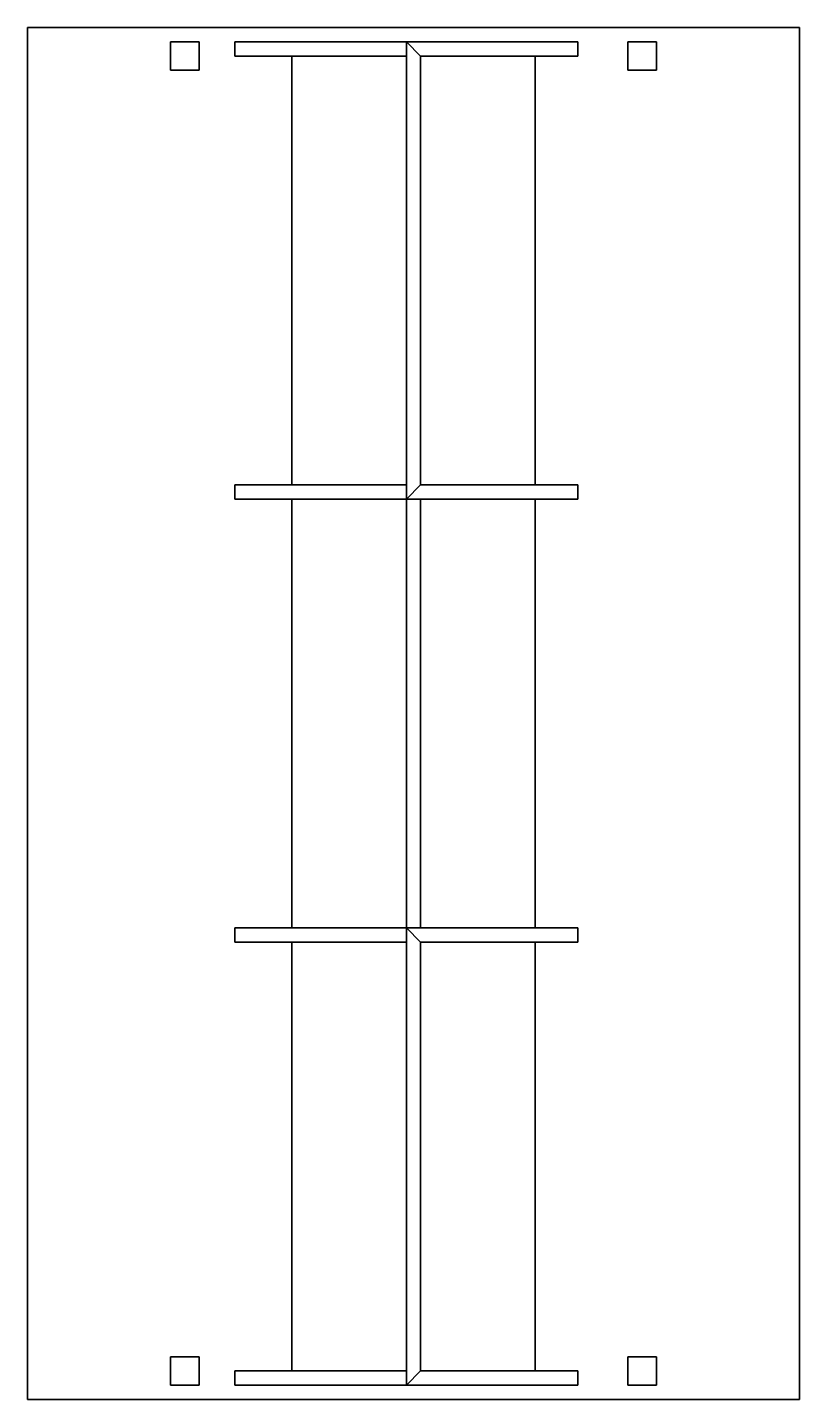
# Model space of a CAD drawing. Extents: x 0 to 1.37, y 0 to 2.44.
import ezdxf

# ---------------------------------------------------------------- set-up
doc = ezdxf.new("R2010")
doc.units = 0
doc.header["$LTSCALE"] = 2
doc.layers.get('0').update_dxf_attribs({"linetype": 'CONTINUOUS'})

msp = doc.modelspace()

# ---------------------------------------------------------------- linework, layer by layer
at = {"color": 0, "linetype": 'BYBLOCK'}
for points in [[(0, 2.4384, 0.508), (1.3716, 2.4384, 0.508), (1.3716, 0, 0.508), (0, 0, 0.508)], [(0, 2.4384, 0.4826), (1.3716, 2.4384, 0.4826), (1.3716, 0, 0.4826), (0, 0, 0.4826)], [(0, 0, 0.508), (0, 0, 0.4826), (0, 2.4384, 0.4826), (0, 2.4384, 0.508)], [(0, 2.4384, 0.4826), (0, 2.4384, 0.508), (1.3716, 2.4384, 0.508), (1.3716, 2.4384, 0.4826)], [(1.3716, 0, 0.4826), (1.3716, 0, 0.508), (1.3716, 2.4384, 0.508), (1.3716, 2.4384, 0.4826)], [(0.254, 2.413), (0.254, 2.413, 0.4826), (0.254, 2.3622, 0.4826), (0.254, 2.3622)], [(0.254, 2.413, 0.4826), (0.3048, 2.413, 0.4826), (0.3048, 2.413), (0.254, 2.413)], [(0.3048, 2.3622), (0.3048, 2.413), (0.3048, 2.413, 0.4826), (0.3048, 2.3622, 0.4826)], [(0.3683, 2.413, 0.9144), (0.3683, 2.3876, 0.9144), (0.3683, 2.3876, 0.508), (0.3683, 2.413, 0.508)], [(0.6731, 2.3876, 0.9144), (0.6731, 2.413, 0.9144), (0.3683, 2.413, 0.9144), (0.3683, 2.3876, 0.9144)], [(0.6731, 2.413, 0.508), (0.6731, 2.413, 0.9144), (0.3683, 2.413, 0.9144), (0.3683, 2.413, 0.508)], [(0.6731, 2.413, 0.508), (0.6731, 2.413, 0.9144), (0.9779, 2.413, 0.9144), (0.9779, 2.413, 0.508)], [(0.6731, 1.6002, 0.508), (0.6731, 2.413, 0.508), (0.6731, 2.413, 0.9144), (0.6731, 1.6002, 0.9144)], [(0.6985, 1.6256, 0.9144), (0.6731, 1.6002, 0.9144), (0.6731, 2.413, 0.9144), (0.6985, 2.3876, 0.9144)], [(0.6985, 2.3876, 0.9144), (0.6731, 2.413, 0.9144), (0.9779, 2.413, 0.9144), (0.9779, 2.3876, 0.9144)], [(0.9779, 2.413, 0.9144), (0.9779, 2.3876, 0.9144), (0.9779, 2.3876, 0.508), (0.9779, 2.413, 0.508)], [(1.0668, 2.413, 0.4826), (1.1176, 2.413, 0.4826), (1.1176, 2.413), (1.0668, 2.413)], [(1.0668, 2.413), (1.0668, 2.413, 0.4826), (1.0668, 2.3622, 0.4826), (1.0668, 2.3622)], [(1.1176, 2.3622), (1.1176, 2.413), (1.1176, 2.413, 0.4826), (1.1176, 2.3622, 0.4826)], [(0.6731, 2.3876, 0.508), (0.6731, 2.3876, 0.9144), (0.3683, 2.3876, 0.9144), (0.3683, 2.3876, 0.508)], [(0.4699, 1.6256, 0.7874), (0.4699, 1.6256, 0.8128), (0.4699, 2.3876, 0.8128), (0.4699, 2.3876, 0.7874)], [(0.6731, 1.6256, 0.7874), (0.6731, 2.3876, 0.7874), (0.4699, 2.3876, 0.7874), (0.4699, 1.6256, 0.7874)], [(0.6731, 1.6256, 0.8128), (0.6731, 2.3876, 0.8128), (0.4699, 2.3876, 0.8128), (0.4699, 1.6256, 0.8128)], [(0.6985, 1.6256, 0.8128), (0.6985, 2.3876, 0.8128), (0.9017, 2.3876, 0.8128), (0.9017, 1.6256, 0.8128)], [(0.6985, 2.3876, 0.508), (0.6985, 2.3876, 0.9144), (0.9779, 2.3876, 0.9144), (0.9779, 2.3876, 0.508)], [(0.6985, 1.6256, 0.508), (0.6985, 2.3876, 0.508), (0.6985, 2.3876, 0.9144), (0.6985, 1.6256, 0.9144)], [(0.6985, 1.6256, 0.7874), (0.6985, 2.3876, 0.7874), (0.9017, 2.3876, 0.7874), (0.9017, 1.6256, 0.7874)], [(0.9017, 1.6256, 0.7874), (0.9017, 1.6256, 0.8128), (0.9017, 2.3876, 0.8128), (0.9017, 2.3876, 0.7874)], [(0.254, 2.3622, 0.4826), (0.3048, 2.3622, 0.4826), (0.3048, 2.3622), (0.254, 2.3622)], [(1.0668, 2.3622, 0.4826), (1.1176, 2.3622, 0.4826), (1.1176, 2.3622), (1.0668, 2.3622)], [(0.3683, 1.6002, 0.9144), (0.3683, 1.6256, 0.9144), (0.6731, 1.6256, 0.9144), (0.6731, 1.6002, 0.9144)], [(0.3683, 1.6256, 0.508), (0.3683, 1.6002, 0.508), (0.3683, 1.6002, 0.9144), (0.3683, 1.6256, 0.9144)], [(0.6731, 1.6256, 0.508), (0.6731, 1.6256, 0.9144), (0.3683, 1.6256, 0.9144), (0.3683, 1.6256, 0.508)], [(0.9779, 1.6002, 0.9144), (0.9779, 1.6256, 0.9144), (0.6985, 1.6256, 0.9144), (0.6731, 1.6002, 0.9144)], [(0.6985, 1.6256, 0.508), (0.6985, 1.6256, 0.9144), (0.9779, 1.6256, 0.9144), (0.9779, 1.6256, 0.508)], [(0.9779, 1.6256, 0.508), (0.9779, 1.6002, 0.508), (0.9779, 1.6002, 0.9144), (0.9779, 1.6256, 0.9144)], [(0.6731, 1.6002, 0.508), (0.6731, 1.6002, 0.9144), (0.3683, 1.6002, 0.9144), (0.3683, 1.6002, 0.508)], [(0.6731, 0.8382, 0.8128), (0.6731, 1.6002, 0.8128), (0.4699, 1.6002, 0.8128), (0.4699, 0.8382, 0.8128)], [(0.6731, 0.8382, 0.7874), (0.6731, 1.6002, 0.7874), (0.4699, 1.6002, 0.7874), (0.4699, 0.8382, 0.7874)], [(0.4699, 0.8382, 0.7874), (0.4699, 0.8382, 0.8128), (0.4699, 1.6002, 0.8128), (0.4699, 1.6002, 0.7874)], [(0.6731, 1.6002, 0.508), (0.6731, 1.6002, 0.9144), (0.9779, 1.6002, 0.9144), (0.9779, 1.6002, 0.508)], [(0.6985, 0.8382, 0.9144), (0.6731, 0.8382, 0.9144), (0.6731, 1.6002, 0.9144), (0.6985, 1.6002, 0.9144)], [(0.6731, 0.8382, 0.508), (0.6731, 1.6002, 0.508), (0.6731, 1.6002, 0.9144), (0.6731, 0.8382, 0.9144)], [(0.6985, 0.8382, 0.7874), (0.6985, 1.6002, 0.7874), (0.9017, 1.6002, 0.7874), (0.9017, 0.8382, 0.7874)], [(0.6985, 0.8382, 0.508), (0.6985, 1.6002, 0.508), (0.6985, 1.6002, 0.9144), (0.6985, 0.8382, 0.9144)], [(0.6985, 0.8382, 0.8128), (0.6985, 1.6002, 0.8128), (0.9017, 1.6002, 0.8128), (0.9017, 0.8382, 0.8128)], [(0.9017, 0.8382, 0.7874), (0.9017, 0.8382, 0.8128), (0.9017, 1.6002, 0.8128), (0.9017, 1.6002, 0.7874)], [(0.6731, 0.8382, 0.508), (0.6731, 0.8382, 0.9144), (0.3683, 0.8382, 0.9144), (0.3683, 0.8382, 0.508)], [(0.6731, 0.8128, 0.9144), (0.6731, 0.8382, 0.9144), (0.3683, 0.8382, 0.9144), (0.3683, 0.8128, 0.9144)], [(0.3683, 0.8382, 0.9144), (0.3683, 0.8128, 0.9144), (0.3683, 0.8128, 0.508), (0.3683, 0.8382, 0.508)], [(0.6985, 0.8128, 0.9144), (0.6731, 0.8382, 0.9144), (0.9779, 0.8382, 0.9144), (0.9779, 0.8128, 0.9144)], [(0.6985, 0.0508, 0.9144), (0.6731, 0.0254, 0.9144), (0.6731, 0.8382, 0.9144), (0.6985, 0.8128, 0.9144)], [(0.6731, 0.0254, 0.508), (0.6731, 0.8382, 0.508), (0.6731, 0.8382, 0.9144), (0.6731, 0.0254, 0.9144)], [(0.6731, 0.8382, 0.508), (0.6731, 0.8382, 0.9144), (0.9779, 0.8382, 0.9144), (0.9779, 0.8382, 0.508)], [(0.9779, 0.8382, 0.9144), (0.9779, 0.8128, 0.9144), (0.9779, 0.8128, 0.508), (0.9779, 0.8382, 0.508)], [(0.6731, 0.8128, 0.508), (0.6731, 0.8128, 0.9144), (0.3683, 0.8128, 0.9144), (0.3683, 0.8128, 0.508)], [(0.6731, 0.0508, 0.8128), (0.6731, 0.8128, 0.8128), (0.4699, 0.8128, 0.8128), (0.4699, 0.0508, 0.8128)], [(0.6731, 0.0508, 0.7874), (0.6731, 0.8128, 0.7874), (0.4699, 0.8128, 0.7874), (0.4699, 0.0508, 0.7874)], [(0.4699, 0.0508, 0.7874), (0.4699, 0.0508, 0.8128), (0.4699, 0.8128, 0.8128), (0.4699, 0.8128, 0.7874)], [(0.6985, 0.0508, 0.7874), (0.6985, 0.8128, 0.7874), (0.9017, 0.8128, 0.7874), (0.9017, 0.0508, 0.7874)], [(0.6985, 0.0508, 0.508), (0.6985, 0.8128, 0.508), (0.6985, 0.8128, 0.9144), (0.6985, 0.0508, 0.9144)], [(0.6985, 0.8128, 0.508), (0.6985, 0.8128, 0.9144), (0.9779, 0.8128, 0.9144), (0.9779, 0.8128, 0.508)], [(0.6985, 0.0508, 0.8128), (0.6985, 0.8128, 0.8128), (0.9017, 0.8128, 0.8128), (0.9017, 0.0508, 0.8128)], [(0.9017, 0.0508, 0.7874), (0.9017, 0.0508, 0.8128), (0.9017, 0.8128, 0.8128), (0.9017, 0.8128, 0.7874)], [(0.254, 0.0762, 0.4826), (0.3048, 0.0762, 0.4826), (0.3048, 0.0762), (0.254, 0.0762)], [(0.254, 0.0762), (0.254, 0.0762, 0.4826), (0.254, 0.0254, 0.4826), (0.254, 0.0254)], [(0.3048, 0.0254), (0.3048, 0.0762), (0.3048, 0.0762, 0.4826), (0.3048, 0.0254, 0.4826)], [(1.0668, 0.0762), (1.0668, 0.0762, 0.4826), (1.0668, 0.0254, 0.4826), (1.0668, 0.0254)], [(1.0668, 0.0762, 0.4826), (1.1176, 0.0762, 0.4826), (1.1176, 0.0762), (1.0668, 0.0762)], [(1.1176, 0.0254), (1.1176, 0.0762), (1.1176, 0.0762, 0.4826), (1.1176, 0.0254, 0.4826)], [(0.6731, 0.0508, 0.508), (0.6731, 0.0508, 0.9144), (0.3683, 0.0508, 0.9144), (0.3683, 0.0508, 0.508)], [(0.3683, 0.0508, 0.508), (0.3683, 0.0254, 0.508), (0.3683, 0.0254, 0.9144), (0.3683, 0.0508, 0.9144)], [(0.3683, 0.0254, 0.9144), (0.3683, 0.0508, 0.9144), (0.6731, 0.0508, 0.9144), (0.6731, 0.0254, 0.9144)], [(0.9779, 0.0254, 0.9144), (0.9779, 0.0508, 0.9144), (0.6985, 0.0508, 0.9144), (0.6731, 0.0254, 0.9144)], [(0.6985, 0.0508, 0.508), (0.6985, 0.0508, 0.9144), (0.9779, 0.0508, 0.9144), (0.9779, 0.0508, 0.508)], [(0.9779, 0.0508, 0.508), (0.9779, 0.0254, 0.508), (0.9779, 0.0254, 0.9144), (0.9779, 0.0508, 0.9144)], [(0.254, 0.0254, 0.4826), (0.3048, 0.0254, 0.4826), (0.3048, 0.0254), (0.254, 0.0254)], [(0.6731, 0.0254, 0.508), (0.6731, 0.0254, 0.9144), (0.3683, 0.0254, 0.9144), (0.3683, 0.0254, 0.508)], [(0.6731, 0.0254, 0.508), (0.6731, 0.0254, 0.9144), (0.9779, 0.0254, 0.9144), (0.9779, 0.0254, 0.508)], [(1.0668, 0.0254, 0.4826), (1.1176, 0.0254, 0.4826), (1.1176, 0.0254), (1.0668, 0.0254)], [(1.3716, 0, 0.4826), (1.3716, 0, 0.508), (0, 0, 0.508), (0, 0, 0.4826)]]:
    msp.add_3dface(points, dxfattribs=at)

doc.saveas('drawing.dxf')
